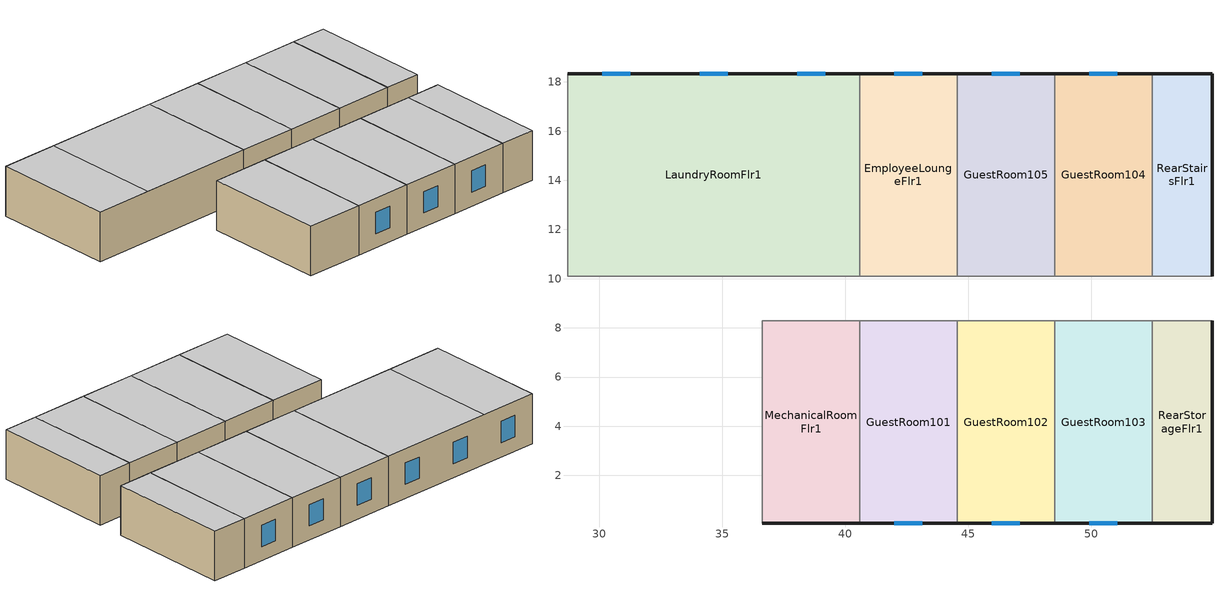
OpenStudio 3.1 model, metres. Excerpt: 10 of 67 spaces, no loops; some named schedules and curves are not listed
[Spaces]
RearStairsFlr1
 floor outside (OtherFloorU071): 54.91,18.34 54.91,10.11 52.47,10.11 52.47,18.34 z0
 wall outside (MetalFrameWallU055): 54.91,10.11 54.91,18.34 52.47,18.34 z0:3.35
 wall to CorridorFlr1: 52.47,10.11 54.91,10.11 z0:3.35
 wall to GuestRoom104: 52.47,18.34 52.47,10.11 z0:3.35
 ceiling to RearStairsFlr2: 54.91,10.11 54.91,18.34 52.47,18.34 52.47,10.11 z3.35
MechanicalRoomFlr1
 floor outside (OtherFloorU071): 40.59,8.28 40.59,0.05 36.62,0.05 36.62,8.28 z0
 wall outside (MetalFrameWallU055): 36.62,0.05 40.59,0.05 z0:3.35
 wall to CorridorFlr1: 40.59,8.28 36.62,8.28 z0:3.35
 wall to GuestRoom101: 40.59,0.05 40.59,8.28 z0:3.35
 wall to MeetingRoomFlr1 (MetalFrameWallInterior): 36.62,8.28 36.62,0.05 z0:3.35
 ceiling to GuestRoom209_212: 40.59,0.05 40.59,8.28 36.62,8.28 36.62,0.05 z3.35
GuestRoom101
 floor outside (OtherFloorU039): 44.55,8.28 44.55,0.05 40.59,0.05 40.59,8.28 z0
 wall outside (MetalFrameWallU069): 40.59,0.05 44.55,0.05 z0:3.35
 wall to CorridorFlr1: 44.55,8.28 40.59,8.28 z0:3.35
 wall to GuestRoom102 (MetalFrameWallInterior): 44.55,0.05 44.55,8.28 z0:3.35
 window (Base_AllCZ_FixedWinU36_Res): 42,0.05 43.14,0.05 z0.95:2.4
 ceiling to GuestRoom209_212: 44.55,0.05 44.55,8.28 40.59,8.28 40.59,0.05 z3.35
GuestRoom102
 floor outside (OtherFloorU039): 48.51,8.28 48.51,0.05 44.55,0.05 44.55,8.28 z0
 wall outside (MetalFrameWallU069): 44.55,0.05 48.51,0.05 z0:3.35
 wall to CorridorFlr1: 48.51,8.28 44.55,8.28 z0:3.35
 wall to GuestRoom103 (MetalFrameWallInterior): 48.51,0.05 48.51,8.28 z0:3.35
 window (Base_AllCZ_FixedWinU36_Res): 45.96,0.05 47.1,0.05 z0.95:2.4
 ceiling to GuestRoom209_212: 48.51,0.05 48.51,8.28 44.55,8.28 44.55,0.05 z3.35
GuestRoom103
 floor outside (OtherFloorU039): 52.47,8.28 52.47,0.05 48.51,0.05 48.51,8.28 z0
 wall outside (MetalFrameWallU069): 48.51,0.05 52.47,0.05 z0:3.35
 wall to CorridorFlr1: 52.47,8.28 48.51,8.28 z0:3.35
 wall to RearStorageFlr1 (MetalFrameWallInterior): 52.47,0.05 52.47,8.28 z0:3.35
 window (Base_AllCZ_FixedWinU36_Res): 49.92,0.05 51.06,0.05 z0.95:2.4
 ceiling to GuestRoom213: 52.47,0.05 52.47,8.28 48.51,8.28 48.51,0.05 z3.35
RearStorageFlr1
 floor outside (OtherFloorU071): 54.91,8.28 54.91,0.05 52.47,0.05 52.47,8.28 z0
 wall outside (MetalFrameWallU055): 52.47,0.05 54.91,0.05 54.91,8.28 z0:3.35
 wall to CorridorFlr1: 54.91,8.28 52.47,8.28 z0:3.35
 ceiling to RearStorageFlr2: 54.91,0.05 54.91,8.28 52.47,8.28 52.47,0.05 z3.35
GuestRoom104
 floor outside (OtherFloorU039): 52.47,18.34 52.47,10.11 48.51,10.11 48.51,18.34 z0
 wall outside (MetalFrameWallU069): 52.47,18.34 48.51,18.34 z0:3.35
 wall to CorridorFlr1: 48.51,10.11 52.47,10.11 z0:3.35
 wall to GuestRoom105 (MetalFrameWallInterior): 48.51,18.34 48.51,10.11 z0:3.35
 window (Base_AllCZ_FixedWinU36_Res): 51.06,18.34 49.92,18.34 z0.95:2.4
 ceiling to GuestRoom214: 52.47,10.11 52.47,18.34 48.51,18.34 48.51,10.11 z3.35
GuestRoom105
 floor outside (OtherFloorU039): 48.51,18.34 48.51,10.11 44.55,10.11 44.55,18.34 z0
 wall outside (MetalFrameWallU069): 48.51,18.34 44.55,18.34 z0:3.35
 wall to CorridorFlr1: 44.55,10.11 48.51,10.11 z0:3.35
 wall to EmployeeLoungeFlr1: 44.55,18.34 44.55,10.11 z0:3.35
 window (Base_AllCZ_FixedWinU36_Res): 47.1,18.34 45.96,18.34 z0.95:2.4
 ceiling to GuestRoom215_218: 48.51,10.11 48.51,18.34 44.55,18.34 44.55,10.11 z3.35
EmployeeLoungeFlr1
 floor outside (OtherFloorU071): 44.55,18.34 44.55,10.11 40.59,10.11 40.59,18.34 z0
 wall outside (MetalFrameWallU055): 44.55,18.34 40.59,18.34 z0:3.35
 wall to CorridorFlr1: 40.59,10.11 44.55,10.11 z0:3.35
 wall to LaundryRoomFlr1 (MetalFrameWallInterior): 40.59,18.34 40.59,10.11 z0:3.35
 window (Base_AllCZ_FixedWinU34_NRes): 43.14,18.34 42,18.34 z0.95:2.4
 ceiling to GuestRoom215_218: 44.55,10.11 44.55,18.34 40.59,18.34 40.59,10.11 z3.35
LaundryRoomFlr1
 floor outside (OtherFloorU071): 40.59,18.34 40.59,10.11 28.7,10.11 28.7,18.34 z0
 wall outside (MetalFrameWallU055): 40.59,18.34 28.7,18.34 z0:3.35
 wall to CorridorFlr1: 28.7,10.11 40.59,10.11 z0:3.35
 wall to ElevatorCoreFlr1: 28.7,18.34 28.7,10.11 z0:3.35
 window (Base_AllCZ_FixedWinU34_NRes): 39.18,18.34 38.04,18.34 / 35.21,18.34 34.07,18.34 / 31.25,18.34 30.11,18.34 z0.95:2.4
 ceiling to GuestRoom215_218: 40.59,10.11 40.59,18.34 32.66,18.34 32.66,10.11 z3.35
 ceiling to GuestRoom219: 32.66,10.11 32.66,18.34 28.7,18.34 28.7,10.11 z3.35
[Site]
SACRAMENTO EXECUTIVE: Latitude {deg}=38.58; Longitude {deg}=-121.49; Time Zone {hr}=-8; Elevation {m}=4.572
[SizingPeriod:DesignDay] Barometric Pressure {Pa}=101284; Wind Speed {m/s}=2.3; Sky Clearness=0; Rain Indicator=0; Snow Indicator=0; Day of Month=21; Daylight Saving Time Indicator=0; Humidity Indicating Type=Wetbulb; Dry-Bulb Temperature Range Modifier Type=DefaultMultipliers
Name | Maximum Dry-Bulb Temperature {C} | Daily Dry-Bulb Temperature Range {deltaC} | Humidity Indicating Conditions at Maximum Dry-Bulb | Wind Direction {deg} | Month | Day Type | Solar Model Indicator | ASHRAE Taub | ASHRAE Taud
SACRAMENTO EXECUTIVE Ann Htg 99.6% Condns DB | -0.3 | 0 | -0.3 | 330 | 12 | WinterDesignDay | ASHRAEClearSky
SACRAMENTO EXECUTIVE  June .4% Condns DB=>MCWB | 39.4 | 16.5 | 21.6 | 220 | 6 | SummerDesignDay | ASHRAETau | 0.362 | 2.413
SACRAMENTO EXECUTIVE  July .4% Condns DB=>MCWB | 40.1 | 17.7 | 22 | 220 | 7 | SummerDesignDay | ASHRAETau | 0.363 | 2.407
SACRAMENTO EXECUTIVE  August .4% Condns DB=>MCWB | 40.1 | 17.5 | 21.2 | 220 | 8 | SummerDesignDay | ASHRAETau | 0.347 | 2.442
[Site:WaterMainsTemperature]
Calculation Method=Schedule; Temperature Schedule=WaterMainCZ12
[Building]
Hotel Small: North Axis {deg}=0
[Material]
Name | Roughness | Thickness {m} | Conductivity {W/m-K} | Density {kg/m3} | Specific Heat {J/kg-K} | Thermal Absorptance | Solar Absorptance | Visible Absorptance
Stucco - 7/8 in.; Stucco - 7/8 in. 1 | MediumRough | 0.022352 | 0.700948 | 1855.1 | 837.36 | 0.9 | 0.7 | 0.8
Air - Metal Wall Framing - 16 or 24 in. OC; Air - Metal Wall Framing - 16 or 24 in. OC 1; Air - Metal Wall Framing - 16 or 24 in. OC 2 | Smooth | 0.1397 | 1.22017 | 1.28148 | 1004.832
Gypsum Board - 1/2 in.; Gypsum Board - 1/2 in. 1 | Smooth | 0.0127 | 0.158656 | 640.739 | 1130.436 | 0.9 | 0.7 | 0.8
Compliance Insulation R10.06 | Smooth | 0.0407817 | 0.0230188 | 16.0185 | 1130.436
Gypsum Board - 5/8 in. | MediumRough | 0.016002 | 0.158656 | 640.739 | 1130.436 | 0.9 | 0.7 | 0.8
Plywood - 5/8 in.; Plywood - 5/8 in. 1 | Smooth | 0.016002 | 0.11544 | 480.554 | 1884.06
Carpet - 3/4 in.; Carpet - 3/4 in. 1 | Smooth | 0.01905 | 0.0455183 | 288.332 | 1381.644 | 0.9 | 0.7 | 0.8
Compliance Insulation R21.39 | MediumRough | 0.0867115 | 0.0230188 | 16.0185 | 1130.436 | 0.9 | 0.7 | 0.8
Compliance Insulation R9.83 | MediumRough | 0.0398691 | 0.0230188 | 16.0185 | 1130.436 | 0.9 | 0.7 | 0.8
Compliance Insulation R2.00 | Smooth | 0.00810768 | 0.0230188 | 16.0185 | 1130.436
Compliance Insulation R0.20 | Smooth | 0.000810768 | 0.0230188 | 16.0185 | 1130.436
Compliance Insulation R0.10 | Smooth | 0.000405384 | 0.0230188 | 16.0185 | 1130.436
Compliance Insulation R14.60 | Smooth | 0.0591861 | 0.0230188 | 16.0185 | 1130.436
Compliance Insulation R1.41 | Smooth | 0.00571591 | 0.0230188 | 16.0185 | 1130.436
Compliance Insulation R0.02 | Smooth | 8.10768e-05 | 0.0230188 | 16.0185 | 1130.436
[Construction]
MetalFrameWallU055: Stucco - 7/8 in., Compliance Insulation R14.60, Compliance Insulation R1.41, Compliance Insulation R0.02, Compliance Insulation R0.02, Air - Metal Wall Framing - 16 or 24 in. OC, Gypsum Board - 1/2 in.
MetalFrameWallU069: Stucco - 7/8 in. 1, Compliance Insulation R10.06, Compliance Insulation R2.00, Compliance Insulation R0.20, Compliance Insulation R0.10, Air - Metal Wall Framing - 16 or 24 in. OC 1, Gypsum Board - 1/2 in. 1
MetalFrameWallInterior: Gypsum Board - 5/8 in., Air - Metal Wall Framing - 16 or 24 in. OC 2, Gypsum Board - 5/8 in.
OtherFloorU071: Compliance Insulation R9.83, Plywood - 5/8 in., Carpet - 3/4 in.
OtherFloorU039: Compliance Insulation R21.39, Plywood - 5/8 in. 1, Carpet - 3/4 in. 1
Base_AllCZ_FixedWinU34_NRes: Base_AllCZ_FixedWinU34_NRes Material
Base_AllCZ_FixedWinU36_Res: Base_AllCZ_FixedWinU36_Res Material
[WindowMaterial:SimpleGlazingSystem] Visible Transmittance=0.42
Name | U-Factor {W/m2-K} | Solar Heat Gain Coefficient
Base_AllCZ_FixedWinU34_NRes Material | 1.93061 | 0.22
Base_AllCZ_FixedWinU36_Res Material | 2.04417 | 0.25
[Space] Building Story=Building Story 1
Name | Thermal Zone | Design Specification Outdoor Air Object
EmployeeLoungeFlr1 | EmployeeLoungeFlr1 Thermal Zone | EmployeeLoungeFlr1 Thermal Zone Design Specification Outdoor Air
GuestRoom101 | GuestRoom101 Thermal Zone | GuestRoom101 Thermal Zone Design Specification Outdoor Air
GuestRoom102 | GuestRoom102 Thermal Zone | GuestRoom102 Thermal Zone Design Specification Outdoor Air
GuestRoom103 | GuestRoom103 Thermal Zone | GuestRoom103 Thermal Zone Design Specification Outdoor Air
GuestRoom104 | GuestRoom104 Thermal Zone | GuestRoom104 Thermal Zone Design Specification Outdoor Air
GuestRoom105 | GuestRoom105 Thermal Zone | GuestRoom105 Thermal Zone Design Specification Outdoor Air
LaundryRoomFlr1 | LaundryRoomFlr1 Thermal Zone | LaundryRoomFlr1 Thermal Zone Design Specification Outdoor Air
MechanicalRoomFlr1 | MechanicalRoomFlr1 Thermal Zone | MechanicalRoomFlr1 Thermal Zone Design Specification Outdoor Air
RearStairsFlr1 | RearStairsFlr1 Thermal Zone | RearStairsFlr1 Thermal Zone Design Specification Outdoor Air
RearStorageFlr1 | RearStorageFlr1 Thermal Zone | RearStorageFlr1 Thermal Zone Design Specification Outdoor Air
[ThermalZone] Multiplier=1; Use Ideal Air Loads=No
Name | Thermostat
EmployeeLoungeFlr1 Thermal Zone | EmployeeLoungeFlr1 Thermal Zone Thermostat
LaundryRoomFlr1 Thermal Zone | LaundryRoomFlr1 Thermal Zone Thermostat
MechanicalRoomFlr1 Thermal Zone | MechanicalRoomFlr1 Thermal Zone Thermostat
RearStairsFlr1 Thermal Zone | RearStairsFlr1 Thermal Zone Thermostat
RearStorageFlr1 Thermal Zone | RearStorageFlr1 Thermal Zone Thermostat
GuestRoom101 Thermal Zone | GuestRoom101 Thermal Zone Thermostat
GuestRoom102 Thermal Zone | GuestRoom102 Thermal Zone Thermostat
GuestRoom103 Thermal Zone | GuestRoom103 Thermal Zone Thermostat
GuestRoom104 Thermal Zone | GuestRoom104 Thermal Zone Thermostat
GuestRoom105 Thermal Zone | GuestRoom105 Thermal Zone Thermostat
[BuildingStory]
Building Story 1
[People:Definition] Number of People Calculation Method=People/Area; Fraction Radiant=0.3
Name | People per Space Floor Area {person/m2} | Sensible Heat Fraction
EmployeeLoungeFlr1 People Definition; LaundryRoomFlr1 People Definition; RearStairsFlr1 People Definition; RearStorageFlr1 People Definition | 0.0538196 | 0.5
GuestRoom101 People Definition; GuestRoom102 People Definition; GuestRoom103 People Definition; GuestRoom104 People Definition; GuestRoom105 People Definition | 0.0269098 | 0.6125
MechanicalRoomFlr1 People Definition | 0.0161459 | 0.5
[People] Multiplier=1
Name | People Definition | Space or SpaceType | Number of People Schedule | Activity Level Schedule
EmployeeLoungeFlr1 People | EmployeeLoungeFlr1 People Definition | EmployeeLoungeFlr1 | AssemblyOccupancy | EmployeeLoungeFlr1 People Activity Level
GuestRoom101 People | GuestRoom101 People Definition | GuestRoom101 | ResidentialLivingOccupancy | GuestRoom101 People Activity Level
GuestRoom102 People | GuestRoom102 People Definition | GuestRoom102 | ResidentialLivingOccupancy | GuestRoom102 People Activity Level
GuestRoom103 People | GuestRoom103 People Definition | GuestRoom103 | ResidentialLivingOccupancy | GuestRoom103 People Activity Level
GuestRoom104 People | GuestRoom104 People Definition | GuestRoom104 | ResidentialLivingOccupancy | GuestRoom104 People Activity Level
GuestRoom105 People | GuestRoom105 People Definition | GuestRoom105 | ResidentialLivingOccupancy | GuestRoom105 People Activity Level
LaundryRoomFlr1 People | LaundryRoomFlr1 People Definition | LaundryRoomFlr1 | AssemblyOccupancy | LaundryRoomFlr1 People Activity Level
MechanicalRoomFlr1 People | MechanicalRoomFlr1 People Definition | MechanicalRoomFlr1 | AssemblyOccupancy | MechanicalRoomFlr1 People Activity Level
RearStairsFlr1 People | RearStairsFlr1 People Definition | RearStairsFlr1 | AssemblyOccupancy | RearStairsFlr1 People Activity Level
RearStorageFlr1 People | RearStorageFlr1 People Definition | RearStorageFlr1 | AssemblyOccupancy | RearStorageFlr1 People Activity Level
[SpaceInfiltration:DesignFlowRate] Temperature Term Coefficient=0; Velocity Squared Term Coefficient=0
Name | Space or SpaceType | Schedule | Design Flow Rate Calculation Method | Flow per Exterior Surface Area {m3/s-m2} | Constant Term Coefficient | Velocity Term Coefficient | Design Flow Rate {m3/s}
EmployeeLoungeFlr1 Space Infiltration Design Flow Rate 1 | EmployeeLoungeFlr1 | AssemblyInfiltration | Flow/ExteriorWallArea | 0.00119482 | 0 | 0.224052
GuestRoom101 Space Infiltration Design Flow Rate 1 | GuestRoom101 | ResidentialLivingInfiltration | Flow/ExteriorWallArea | 0.00119482 | 0 | 0.224052
GuestRoom101 Space Infiltration Design Flow Rate 2 | GuestRoom101 | ResidentialLivingHVACAvail | Flow/Space |  | 1 | 0 | 0.0248499
GuestRoom102 Space Infiltration Design Flow Rate 1 | GuestRoom102 | ResidentialLivingInfiltration | Flow/ExteriorWallArea | 0.00119482 | 0 | 0.224052
GuestRoom102 Space Infiltration Design Flow Rate 2 | GuestRoom102 | ResidentialLivingHVACAvail | Flow/Space |  | 1 | 0 | 0.0248499
GuestRoom103 Space Infiltration Design Flow Rate 1 | GuestRoom103 | ResidentialLivingInfiltration | Flow/ExteriorWallArea | 0.00119482 | 0 | 0.224052
GuestRoom103 Space Infiltration Design Flow Rate 2 | GuestRoom103 | ResidentialLivingHVACAvail | Flow/Space |  | 1 | 0 | 0.0248499
GuestRoom104 Space Infiltration Design Flow Rate 1 | GuestRoom104 | ResidentialLivingInfiltration | Flow/ExteriorWallArea | 0.00119482 | 0 | 0.224052
GuestRoom104 Space Infiltration Design Flow Rate 2 | GuestRoom104 | ResidentialLivingHVACAvail | Flow/Space |  | 1 | 0 | 0.024848
GuestRoom105 Space Infiltration Design Flow Rate 1 | GuestRoom105 | ResidentialLivingInfiltration | Flow/ExteriorWallArea | 0.00119482 | 0 | 0.224052
GuestRoom105 Space Infiltration Design Flow Rate 2 | GuestRoom105 | ResidentialLivingHVACAvail | Flow/Space |  | 1 | 0 | 0.024848
LaundryRoomFlr1 Space Infiltration Design Flow Rate 1 | LaundryRoomFlr1 | AssemblyInfiltration | Flow/ExteriorWallArea | 0.00119482 | 0 | 0.224052
MechanicalRoomFlr1 Space Infiltration Design Flow Rate 1 | MechanicalRoomFlr1 | AssemblyInfiltration | Flow/ExteriorWallArea | 0.00119482 | 0 | 0.224052
RearStairsFlr1 Space Infiltration Design Flow Rate 1 | RearStairsFlr1 | AssemblyInfiltration | Flow/ExteriorWallArea | 0.00119482 | 0 | 0.224052
RearStorageFlr1 Space Infiltration Design Flow Rate 1 | RearStorageFlr1 | AssemblyInfiltration | Flow/ExteriorWallArea | 0.00119482 | 0 | 0.224052
[Lights:Definition] Design Level Calculation Method=Watts/Area; Return Air Fraction=0
Name | Watts per Space Floor Area {W/m2} | Fraction Radiant
EmployeeLoungeFlr1 Regulated Lights Definition; RearStairsFlr1 Regulated Lights Definition; RearStorageFlr1 Regulated Lights Definition | 4.30556 | 0.97
GuestRoom101 Non-Regulated Lights Definition; GuestRoom102 Non-Regulated Lights Definition; GuestRoom103 Non-Regulated Lights Definition | 13.6356 | 0.2
GuestRoom104 Non-Regulated Lights Definition; GuestRoom105 Non-Regulated Lights Definition | 13.6363 | 0.2
LaundryRoomFlr1 Regulated Lights Definition | 4.84376 | 0.97
[Lights] Fraction Replaceable=1
Name | Lights Definition | Space or SpaceType | Schedule
EmployeeLoungeFlr1 Regulated Lights | EmployeeLoungeFlr1 Regulated Lights Definition | EmployeeLoungeFlr1 | AssemblyLights
GuestRoom101 Non-Regulated Lights | GuestRoom101 Non-Regulated Lights Definition | GuestRoom101 | T24R_ILtg
GuestRoom102 Non-Regulated Lights | GuestRoom102 Non-Regulated Lights Definition | GuestRoom102 | T24R_ILtg
GuestRoom103 Non-Regulated Lights | GuestRoom103 Non-Regulated Lights Definition | GuestRoom103 | T24R_ILtg
GuestRoom104 Non-Regulated Lights | GuestRoom104 Non-Regulated Lights Definition | GuestRoom104 | T24R_ILtg
GuestRoom105 Non-Regulated Lights | GuestRoom105 Non-Regulated Lights Definition | GuestRoom105 | T24R_ILtg
LaundryRoomFlr1 Regulated Lights | LaundryRoomFlr1 Regulated Lights Definition | LaundryRoomFlr1 | AssemblyLights
RearStairsFlr1 Regulated Lights | RearStairsFlr1 Regulated Lights Definition | RearStairsFlr1 | AssemblyLights
RearStorageFlr1 Regulated Lights | RearStorageFlr1 Regulated Lights Definition | RearStorageFlr1 | AssemblyLights
[ElectricEquipment:Definition] Design Level Calculation Method=Watts/Area; Fraction Lost=0
Name | Watts per Space Floor Area {W/m2} | Fraction Latent | Fraction Radiant
GuestRoom101 Recepticle Loads Definition; GuestRoom102 Recepticle Loads Definition; GuestRoom103 Recepticle Loads Definition | 112.198 | 0.0172722 | 0.302022
GuestRoom101 Process Electric Loads Definition; GuestRoom102 Process Electric Loads Definition; GuestRoom103 Process Electric Loads Definition | 41.2496 | 0 | 0
GuestRoom104 Recepticle Loads Definition; GuestRoom105 Recepticle Loads Definition | 112.205 | 0.0172722 | 0.302022
GuestRoom104 Process Electric Loads Definition; GuestRoom105 Process Electric Loads Definition | 41.2526 | 0 | 0
LaundryRoomFlr1 Recepticle Loads Definition; MechanicalRoomFlr1 Recepticle Loads Definition | 32.2917 | 0 | 0.2
[ElectricEquipment]
Name | Electric Equipment Definition | Space or SpaceType | Schedule
GuestRoom101 Recepticle Loads | GuestRoom101 Recepticle Loads Definition | GuestRoom101 | GuestRoom101-RecptSch
GuestRoom101 Process Electric Loads | GuestRoom101 Process Electric Loads Definition | GuestRoom101 | GuestRoom101-ProcESch
GuestRoom102 Recepticle Loads | GuestRoom102 Recepticle Loads Definition | GuestRoom102 | GuestRoom102-RecptSch
GuestRoom102 Process Electric Loads | GuestRoom102 Process Electric Loads Definition | GuestRoom102 | GuestRoom102-ProcESch
GuestRoom103 Recepticle Loads | GuestRoom103 Recepticle Loads Definition | GuestRoom103 | GuestRoom103-RecptSch
GuestRoom103 Process Electric Loads | GuestRoom103 Process Electric Loads Definition | GuestRoom103 | GuestRoom103-ProcESch
GuestRoom104 Recepticle Loads | GuestRoom104 Recepticle Loads Definition | GuestRoom104 | GuestRoom104-RecptSch
GuestRoom104 Process Electric Loads | GuestRoom104 Process Electric Loads Definition | GuestRoom104 | GuestRoom104-ProcESch
GuestRoom105 Recepticle Loads | GuestRoom105 Recepticle Loads Definition | GuestRoom105 | GuestRoom105-RecptSch
GuestRoom105 Process Electric Loads | GuestRoom105 Process Electric Loads Definition | GuestRoom105 | GuestRoom105-ProcESch
LaundryRoomFlr1 Recepticle Loads | LaundryRoomFlr1 Recepticle Loads Definition | LaundryRoomFlr1 | AssemblyReceptacle
MechanicalRoomFlr1 Recepticle Loads | MechanicalRoomFlr1 Recepticle Loads Definition | MechanicalRoomFlr1 | AssemblyReceptacle
[GasEquipment:Definition]
LaundryRoomFlr1 Gas Equipment Loads Definition: Design Level Calculation Method=Watts/Area; Watts per Space Floor Area {W/m2}=11.4112; Fraction Latent=0; Fraction Radiant=0.15; Fraction Lost=0.85
[GasEquipment]
LaundryRoomFlr1 Gas Equipment Loads: Gas Equipment Definition=LaundryRoomFlr1 Gas Equipment Loads Definition; Space or SpaceType=LaundryRoomFlr1; Schedule=AssemblyGasEquip
[ThermostatSetpoint:DualSetpoint]
Name | Heating Setpoint Temperature Schedule | Cooling Setpoint Temperature Schedule
EmployeeLoungeFlr1 Thermal Zone Thermostat; LaundryRoomFlr1 Thermal Zone Thermostat; MechanicalRoomFlr1 Thermal Zone Thermostat; RearStairsFlr1 Thermal Zone Thermostat; RearStorageFlr1 Thermal Zone Thermostat | AssemblyHtgSetpt | AssemblyClgSetpt
GuestRoom101 Thermal Zone Thermostat; GuestRoom102 Thermal Zone Thermostat; GuestRoom103 Thermal Zone Thermostat; GuestRoom104 Thermal Zone Thermostat; GuestRoom105 Thermal Zone Thermostat | ResidentialLivingHtgSetpt | ResidentialLivingClgSetpt
[DesignSpecification:OutdoorAir] Outdoor Air Method=Maximum; Outdoor Air Flow per Person {m3/s-person}=0
Name | Outdoor Air Flow per Floor Area {m3/s-m2}
EmployeeLoungeFlr1 Thermal Zone Design Specification Outdoor Air; LaundryRoomFlr1 Thermal Zone Design Specification Outdoor Air; MechanicalRoomFlr1 Thermal Zone Design Specification Outdoor Air; RearStairsFlr1 Thermal Zone Design Specification Outdoor Air; RearStorageFlr1 Thermal Zone Design Specification Outdoor Air | 0.000762
GuestRoom101 Thermal Zone Design Specification Outdoor Air; GuestRoom102 Thermal Zone Design Specification Outdoor Air; GuestRoom103 Thermal Zone Design Specification Outdoor Air; GuestRoom104 Thermal Zone Design Specification Outdoor Air; GuestRoom105 Thermal Zone Design Specification Outdoor Air | 0
[Fan:ZoneExhaust] Availability Schedule=ResidentialLivingHVACAvail; Fan Total Efficiency=0.55575; Pressure Rise {Pa}=0; Flow Fraction Schedule=On; System Availability Manager Coupling Mode=Decoupled; Balanced Exhaust Fraction Schedule=Off
Name | Maximum Flow Rate {m3/s}
GuestRoom101 Thermal Zone BaseExhFan; GuestRoom102 Thermal Zone BaseExhFan; GuestRoom103 Thermal Zone BaseExhFan; GuestRoom201 Thermal Zone BaseExhFan; GuestRoom213 Thermal Zone BaseExhFan; GuestRoom301 Thermal Zone BaseExhFan; GuestRoom313 Thermal Zone BaseExhFan; GuestRoom401 Thermal Zone BaseExhFan; GuestRoom413 Thermal Zone BaseExhFan | 0.0248499
GuestRoom104 Thermal Zone BaseExhFan; GuestRoom105 Thermal Zone BaseExhFan; GuestRoom214 Thermal Zone BaseExhFan; GuestRoom224 Thermal Zone BaseExhFan; GuestRoom314 Thermal Zone BaseExhFan; GuestRoom324 Thermal Zone BaseExhFan; GuestRoom414 Thermal Zone BaseExhFan; GuestRoom424 Thermal Zone BaseExhFan | 0.024848
GuestRoom202_205 Thermal Zone BaseExhFan; GuestRoom209_212 Thermal Zone BaseExhFan; GuestRoom302_305 Thermal Zone BaseExhFan; GuestRoom309_312 Thermal Zone BaseExhFan; GuestRoom402_405 Thermal Zone BaseExhFan; GuestRoom409_412 Thermal Zone BaseExhFan | 0.0993997
GuestRoom206_208 Thermal Zone BaseExhFan; GuestRoom306_308 Thermal Zone BaseExhFan; GuestRoom406_408 Thermal Zone BaseExhFan | 0.0802844
GuestRoom215_218 Thermal Zone BaseExhFan; GuestRoom220_223 Thermal Zone BaseExhFan; GuestRoom315_318 Thermal Zone BaseExhFan; GuestRoom320_323 Thermal Zone BaseExhFan; GuestRoom415_418 Thermal Zone BaseExhFan; GuestRoom420_423 Thermal Zone BaseExhFan | 0.0993921
GuestRoom219 Thermal Zone BaseExhFan; GuestRoom319 Thermal Zone BaseExhFan; GuestRoom419 Thermal Zone BaseExhFan | 0.0248484
[Fan:OnOff] Availability Schedule=Always On Discrete; Fan Total Efficiency=1; Pressure Rise {Pa}=0; Maximum Flow Rate {m3/s}=autosize; Motor Efficiency=1; Motor In Airstream Fraction=1
Name | Fan Power Ratio Function of Speed Ratio Curve | Fan Efficiency Ratio Function of Speed Ratio Curve
BaseSys1 SupFan | Fan On Off Power Curve | Fan On Off Efficiency Curve
BaseSys1 SupFan-2 | Fan On Off Power Curve 1 | Fan On Off Efficiency Curve 1
BaseSys1 SupFan-3 | Fan On Off Power Curve 2 | Fan On Off Efficiency Curve 2
BaseSys1 SupFan-4 | Fan On Off Power Curve 3 | Fan On Off Efficiency Curve 3
BaseSys1 SupFan-5 | Fan On Off Power Curve 4 | Fan On Off Efficiency Curve 4
BaseSys1 SupFan-6 | Fan On Off Power Curve 5 | Fan On Off Efficiency Curve 5
BaseSys1 SupFan-7 | Fan On Off Power Curve 6 | Fan On Off Efficiency Curve 6
BaseSys1 SupFan-8 | Fan On Off Power Curve 7 | Fan On Off Efficiency Curve 7
BaseSys1 SupFan-9 | Fan On Off Power Curve 8 | Fan On Off Efficiency Curve 8
BaseSys1 SupFan-10 | Fan On Off Power Curve 9 | Fan On Off Efficiency Curve 9
BaseSys1 SupFan-11 | Fan On Off Power Curve 10 | Fan On Off Efficiency Curve 10
BaseSys1 SupFan-12 | Fan On Off Power Curve 11 | Fan On Off Efficiency Curve 11
BaseSys1 SupFan-13 | Fan On Off Power Curve 12 | Fan On Off Efficiency Curve 12
BaseSys1 SupFan-14 | Fan On Off Power Curve 13 | Fan On Off Efficiency Curve 13
BaseSys1 SupFan-15 | Fan On Off Power Curve 14 | Fan On Off Efficiency Curve 14
BaseSys1 SupFan-16 | Fan On Off Power Curve 15 | Fan On Off Efficiency Curve 15
BaseSys1 SupFan-17 | Fan On Off Power Curve 16 | Fan On Off Efficiency Curve 16
BaseSys1 SupFan-18 | Fan On Off Power Curve 17 | Fan On Off Efficiency Curve 17
